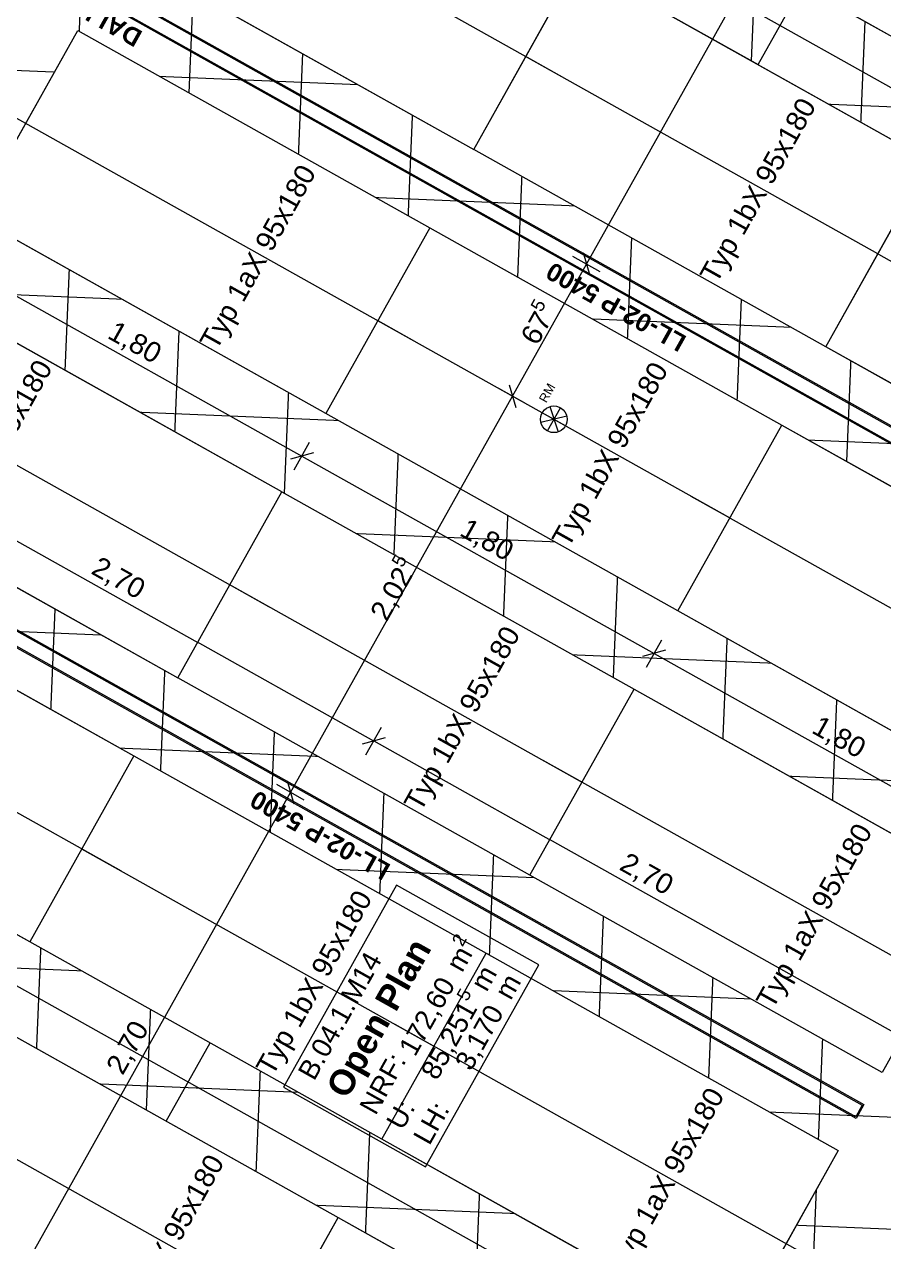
# Model space of a CAD drawing. Header units: metres. Extents: x -27.1 to 50.1, y 105.7 to 163.4.
# Drawn here: x -1.8 to 2.04, y 148.99 to 154.42 of the extents above; entities that cross this region are included whole.
import ezdxf

# ---------------------------------------------------------------- set-up
doc = ezdxf.new("R2010")
doc.units = ezdxf.units.M
doc.header["$MEASUREMENT"] = 0
doc.linetypes.add('Strichpunktlinie', pattern=[0.006703, 0.003528, -0.001764, 0, -0.001411])
doc.linetypes.add('Wipeout_Contour', pattern=[1, 0, -1])
for name, color, linetype in [('00  Raster', 7, 'Continuous'), ('10  Fassade_Deckschraffur', 7, 'Continuous'), ('20  Deckensegel', 7, 'Continuous'), ('20  Deckenspiegel + Einbauten', 7, 'Continuous'), ('20  Möbel', 7, 'Continuous'), ('40  Bemaßung 1_ 50 Deckenspiegel', 7, 'Continuous'), ('50 NUF - Raumstempel MIETERAUSBAU', 7, 'Continuous'), ('Neubau_20  Decke Abhangdecke_Deckschraffur', 7, 'Continuous'), ('Neubau_20  Deckenspiegel + Einbauten', 7, 'Continuous'), ('Neubau_50 NUF - Raumstempel MIETERAUSBAU', 7, 'Continuous')]:
    doc.layers.add(name, color=color, linetype=linetype)
doc.styles.add('ERSTELLTER_STIL_1', font='arial.ttf')
doc.styles.add('ERSTELLTER_STIL_2', font='arial.ttf')

msp = doc.modelspace()

# ---------------------------------------------------------------- texts
at = {"layer": '40  Bemaßung 1_ 50 Deckenspiegel', "color": 7, "linetype": 'Continuous', "lineweight": 13, "insert": (1.7016, 151.2453), "char_height": 0.09, "width": 0.239452, "attachment_point": 7, "rotation": 330.738, "style": 'ERSTELLTER_STIL_1'}
msp.add_mtext('\\A1;{\\pql;\\fArial|b0|i0|c0|p38;1,80}', dxfattribs=at)

# ---------------------------------------------------------------- wipeouts: each hides what was drawn before it
at = {"color": 254, "linetype": 'Wipeout_Contour', "lineweight": 0, "ltscale": 578.896248}
msp.add_wipeout([(1.5068, 161.8649), (-18.3925, 126.3498), (-18.2219, 126.2542), (1.6769, 161.7686)], dxfattribs=at).dxf.layer = '10  Fassade_Deckschraffur'

# ---------------------------------------------------------------- next in the draw order: wipeouts: each hides what was drawn before it
at = {"color": 254, "linetype": 'Wipeout_Contour', "lineweight": 0, "ltscale": 579.750368}
msp.add_wipeout([(1.2236, 162.0253), (-18.6764, 126.5088), (-18.6188, 126.4766), (1.2811, 161.9927)], dxfattribs=at).dxf.layer = '10  Fassade_Deckschraffur'

# ---------------------------------------------------------------- next in the draw order: wipeouts: each hides what was drawn before it
at = {"color": 254, "linetype": 'Wipeout_Contour', "lineweight": 0, "ltscale": 579.478915}
msp.add_wipeout([(-18.4602, 126.3877), (1.4393, 161.9032), (1.2811, 161.9927), (-18.6188, 126.4766)], dxfattribs=at).dxf.layer = '10  Fassade_Deckschraffur'

# ---------------------------------------------------------------- next in the draw order: wipeouts: each hides what was drawn before it
at = {"color": 254, "linetype": 'Wipeout_Contour', "lineweight": 0, "ltscale": 579.276268}
msp.add_wipeout([(1.4393, 161.9032), (-18.4602, 126.3877), (-18.4575, 126.3862), (1.4419, 161.9017)], dxfattribs=at).dxf.layer = '10  Fassade_Deckschraffur'

# ---------------------------------------------------------------- next in the draw order: wipeouts: each hides what was drawn before it
at = {"color": 254, "linetype": 'Wipeout_Contour', "lineweight": 0, "ltscale": 579.199344}
msp.add_wipeout([(1.4446, 161.9001), (-18.4548, 126.3847), (-18.4016, 126.3549), (1.4977, 161.8701)], dxfattribs=at).dxf.layer = '10  Fassade_Deckschraffur'

# ---------------------------------------------------------------- next in the draw order: wipeouts: each hides what was drawn before it
at = {"color": 254, "linetype": 'Wipeout_Contour', "lineweight": 0, "ltscale": 579.127053}
msp.add_wipeout([(-18.3972, 126.3524), (1.5021, 161.8676), (1.4977, 161.8701), (-18.4016, 126.3549)], dxfattribs=at).dxf.layer = '10  Fassade_Deckschraffur'

# ---------------------------------------------------------------- next in the draw order: wipeouts: each hides what was drawn before it
at = {"color": 254, "linetype": 'Wipeout_Contour', "lineweight": 0, "ltscale": 579.115674}
msp.add_wipeout([(1.5021, 161.8676), (-18.3972, 126.3524), (-18.3925, 126.3498), (1.5068, 161.8649)], dxfattribs=at).dxf.layer = '10  Fassade_Deckschraffur'

# ---------------------------------------------------------------- next in the draw order: hatches: boundary and pattern name
at = {"layer": 'Neubau_20  Decke Abhangdecke_Deckschraffur', "linetype": 'Continuous', "lineweight": 18, "true_color": 0xdcff15}
h = msp.add_hatch(dxfattribs=at)
h.set_pattern_fill('Bauliche_Anlagen__geplan_55', color=60, style=0, pattern_type=2)
h.set_pattern_definition([(87.60545, (0, 0), (-0.4995634, 0.0208903), []), (177.60545, (0, 0), (0.0208903, 0.4995634), [])])
h.paths.add_polyline_path([(-11.9299, 137.2893), (-11.9483, 137.2566), (-11.7956, 137.1711), (-11.7773, 137.2038), (-11.7027, 137.3368), (-11.3276, 137.1266), (-11.4021, 136.9936), (-6.2943, 134.1316), (-6.2197, 134.2647), (-5.8446, 134.0545), (-5.9191, 133.9215), (-5.7796, 133.8433), (-3.195, 138.456), (-3.3346, 138.5342), (-3.4152, 138.3903), (-3.7904, 138.6005), (-3.7097, 138.7444), (-5.3411, 139.6585), (-1.3692, 146.7474), (0.7769, 145.5449), (7.3302, 157.2408), (7.1906, 157.319), (7.1429, 157.234), (6.7678, 157.4442), (6.8155, 157.5292), (1.7076, 160.3912), (1.6599, 160.3061), (1.2848, 160.5163), (1.3777, 160.6821), (1.225, 160.7676), (-9.2843, 142.0111), (-9.3026, 141.9784)])
h.paths.add_polyline_path([(-8.904, 141.4828), (-9.2529, 141.6784), (-9.0574, 142.0273), (-8.7085, 141.8318)], flags=0)

# ---------------------------------------------------------------- next in the draw order: linework, layer by layer
at = {"layer": '20  Möbel', "color": 9, "linetype": 'Continuous', "lineweight": 18, "ltscale": 1000}
for p, q in [((0.4295, 154.8229), (1.4764, 154.2363)), ((1.4764, 154.2363), (1.6719, 154.5853)), ((-0.8921, 153.5873), (-0.9161, 153.5876)), ((-0.6333, 153.5837), (-0.6093, 153.5834)), ((0.7812, 152.652), (0.7604, 152.664)), ((1.0054, 152.5228), (1.0262, 152.5108)), ((-1.6587, 151.9129), (-1.6822, 151.9179)), ((-1.4054, 151.8599), (-1.3819, 151.855)), ((-0.7283, 151.5394), (-0.7361, 151.5621)), ((-0.6446, 151.2945), (-0.6368, 151.2718)), ((0.8027, 150.7144), (0.7819, 150.7264)), ((1.0269, 150.5852), (1.0477, 150.5732)), ((-0.9676, 149.8743), (-2.0145, 150.4609)), ((-2.21, 150.1119), (-1.1632, 149.5254)), ((-1.1632, 149.5254), (-0.9676, 149.8743))]:
    msp.add_line(p, q, dxfattribs=at)
at = {"layer": '20  Möbel', "color": 9, "linetype": 'Continuous', "lineweight": 18, "ltscale": 1000, "flags": 128}
for points in [[(-0.5652, 153.4054, 1), (-0.9651, 153.4109, 1)], [(0.978, 152.3338, 1), (0.6314, 152.5335, 1)], [(-1.6915, 152.1011, 1), (-1.3, 152.0191, 1)], [(-0.5833, 151.6636, 1), (-0.4539, 151.2852, 1)], [(0.8301, 150.9034, 1), (1.1767, 150.7037, 1)]]:
    msp.add_lwpolyline(points, format="xyb", close=True, dxfattribs=at)
for points in [[(-0.9169, 153.5276), (-0.8929, 153.5273), (-0.8919, 153.6033), (-0.9159, 153.6036)], [(-0.6091, 153.5994), (-0.6331, 153.5997), (-0.6341, 153.5237), (-0.6101, 153.5234)], [(0.7304, 152.612), (0.7512, 152.6), (0.7891, 152.6659), (0.7683, 152.6779)], [(1.0342, 152.5247), (1.0134, 152.5367), (0.9755, 152.4708), (0.9963, 152.4588)], [(-1.6855, 151.9022), (-1.662, 151.8973), (-1.6464, 151.9717), (-1.6699, 151.9766)], [(-1.3696, 151.9137), (-1.3931, 151.9186), (-1.4087, 151.8442), (-1.3852, 151.8393)], [(-0.7512, 151.557), (-0.7435, 151.5343), (-0.6716, 151.5589), (-0.6793, 151.5816)], [(-0.58, 151.2912), (-0.5878, 151.3139), (-0.6597, 151.2893), (-0.6519, 151.2666)], [(0.7739, 150.7125), (0.7947, 150.7006), (0.8326, 150.7664), (0.8118, 150.7784)], [(1.0777, 150.6252), (1.0569, 150.6372), (1.0189, 150.5713), (1.0397, 150.5593)]]:
    msp.add_lwpolyline(points, close=True, dxfattribs=at)
at = {"layer": '20  Möbel', "color": 9, "linetype": 'Continuous', "lineweight": 18, "ltscale": 1000}
for centre, start, end in [((-0.7652, 153.4081), 55.4238, 122.998), ((0.8047, 152.4337), 26.2635, 93.8377), ((-1.4957, 152.0601), 224.3894, 291.9637), ((-0.5186, 151.4744), 165.0935, 232.6677), ((1.0034, 150.8035), 206.2569, 273.8312)]:
    msp.add_arc(centre, 0.2327, start, end, dxfattribs=at)
at = {"layer": '40  Bemaßung 1_ 50 Deckenspiegel', "color": 7, "linetype": 'Continuous', "lineweight": 13, "ltscale": 1000}
for p, q in [((-2.1285, 153.3707), (-0.5582, 152.4908)), ((-0.5926, 152.4295), (-0.5238, 152.5522)), ((-0.5072, 152.5052), (-0.6092, 152.4765)), ((-0.5582, 152.4908), (1.0121, 151.611)), ((0.9777, 151.5496), (1.0465, 151.6723)), ((1.0631, 151.6254), (0.9611, 151.5966)), ((1.0121, 151.611), (2.5824, 150.7311))]:
    msp.add_line(p, q, dxfattribs=at)

# ---------------------------------------------------------------- next in the draw order: texts
at = {"layer": '40  Bemaßung 1_ 50 Deckenspiegel', "color": 7, "linetype": 'Continuous', "lineweight": 13, "char_height": 0.09, "width": 0.239452, "attachment_point": 7, "rotation": 330.738, "style": 'ERSTELLTER_STIL_1'}
for insert in [(-1.439, 153.005), (0.1313, 152.1251)]:
    msp.add_mtext('\\A1;{\\pql;\\fArial|b0|i0|c0|p38;1,80}', dxfattribs=dict(at, insert=insert))

# ---------------------------------------------------------------- next in the draw order: wipeouts: each hides what was drawn before it
at = {"color": 254, "linetype": 'Wipeout_Contour', "lineweight": 0, "ltscale": 605.919505}
msp.add_wipeout([(0.9228, 151.4516), (-0.6476, 152.3314), (-1.1119, 151.5026), (0.4584, 150.6228)], dxfattribs=at).dxf.layer = '20  Deckensegel'
at = {"color": 254, "linetype": 'Wipeout_Contour', "lineweight": 0, "ltscale": 596.524521}
msp.add_wipeout([(-0.397, 149.0961), (-1.9673, 149.9759), (-2.4316, 149.1471), (-0.8613, 148.2673)], dxfattribs=at).dxf.layer = '20  Deckensegel'

# ---------------------------------------------------------------- next in the draw order: linework, layer by layer
at = {"layer": '20  Deckensegel', "color": 7, "linetype": 'Continuous', "lineweight": 18, "ltscale": 1000}
for p, q in [((-1.1119, 151.5026), (-0.6476, 152.3314)), ((-0.6476, 152.3314), (0.9228, 151.4516)), ((0.4584, 150.6228), (-1.1119, 151.5026)), ((0.9228, 151.4516), (0.4584, 150.6228)), ((-1.9673, 149.9759), (-0.397, 149.0961)), ((-0.397, 149.0961), (-0.8613, 148.2673))]:
    msp.add_line(p, q, dxfattribs=at)
at = {"layer": '20  Deckensegel', "color": 6, "linetype": 'Strichpunktlinie', "lineweight": 18, "ltscale": 1000}
for p, q in [((-1.0542, 152.0148), (0.8651, 150.9394)), ((-2.374, 149.6593), (-0.4547, 148.5839))]:
    msp.add_line(p, q, dxfattribs=at)
at = {"layer": '20  Deckensegel', "color": 7, "linetype": 'Continuous', "lineweight": 18, "ltscale": 1000, "flags": 128}
for points in [[(0.9228, 151.4516), (0.4584, 150.6228), (-1.1119, 151.5026), (-0.6476, 152.3314)], [(-0.397, 149.0961), (-0.8613, 148.2673), (-2.4316, 149.1471), (-1.9673, 149.9759)]]:
    msp.add_lwpolyline(points, close=True, dxfattribs=at)

# ---------------------------------------------------------------- next in the draw order: texts
at = {"layer": '20  Deckensegel', "color": 7, "linetype": 'Continuous', "lineweight": 13, "char_height": 0.09, "attachment_point": 6, "rotation": 60.7389, "style": 'ERSTELLTER_STIL_1'}
for insert in [(0.391, 151.7139), (-0.9288, 149.3584)]:
    msp.add_mtext('\\A1;{\\pqr;\\fArial|b0|i0|c0|p38;Typ 1bX 95x180}', dxfattribs=dict(at, insert=insert))

# ---------------------------------------------------------------- next in the draw order: wipeouts: each hides what was drawn before it
at = {"color": 254, "linetype": 'Wipeout_Contour', "lineweight": 0, "ltscale": 610.634423}
msp.add_wipeout([(1.5826, 152.6293), (0.0123, 153.5091), (-0.452, 152.6804), (1.1183, 151.8005)], dxfattribs=at).dxf.layer = '20  Deckensegel'
at = {"color": 254, "linetype": 'Wipeout_Contour', "lineweight": 0, "ltscale": 609.475076}
msp.add_wipeout([(-2.2179, 153.2112), (-2.6822, 152.3824), (-1.1119, 151.5026), (-0.6476, 152.3314)], dxfattribs=at).dxf.layer = '20  Deckensegel'
at = {"color": 254, "linetype": 'Wipeout_Contour', "lineweight": 0, "ltscale": 602.429001}
msp.add_wipeout([(2.4931, 150.5718), (0.9228, 151.4516), (0.4584, 150.6228), (2.0287, 149.743)], dxfattribs=at).dxf.layer = '20  Deckensegel'
at = {"color": 254, "linetype": 'Wipeout_Contour', "lineweight": 0, "ltscale": 601.216113}
msp.add_wipeout([(0.2629, 150.2738), (-1.3074, 151.1537), (-1.7718, 150.3249), (-0.2015, 149.4451)], dxfattribs=at).dxf.layer = '20  Deckensegel'
at = {"color": 254, "linetype": 'Wipeout_Contour', "lineweight": 0, "ltscale": 592.978718}
msp.add_wipeout([(1.1733, 148.2163), (-0.397, 149.0961), (-0.8613, 148.2673), (0.709, 147.3875)], dxfattribs=at).dxf.layer = '20  Deckensegel'

# ---------------------------------------------------------------- next in the draw order: linework, layer by layer
at = {"layer": '20  Deckensegel', "color": 7, "linetype": 'Continuous', "lineweight": 18, "ltscale": 1000}
for p, q in [((-0.452, 152.6804), (0.0123, 153.5091)), ((0.0123, 153.5091), (1.5826, 152.6293)), ((-0.6476, 152.3314), (-2.2179, 153.2112)), ((1.1183, 151.8005), (-0.452, 152.6804)), ((1.5826, 152.6293), (1.1183, 151.8005)), ((-2.6822, 152.3824), (-1.1119, 151.5026)), ((-1.1119, 151.5026), (-0.6476, 152.3314)), ((0.4584, 150.6228), (0.9228, 151.4516)), ((0.9228, 151.4516), (2.4931, 150.5718)), ((-1.7718, 150.3249), (-1.3074, 151.1537)), ((-1.3074, 151.1537), (0.2629, 150.2738)), ((2.0287, 149.743), (0.4584, 150.6228)), ((2.4931, 150.5718), (2.0287, 149.743)), ((-0.2015, 149.4451), (-1.7718, 150.3249)), ((0.2629, 150.2738), (-0.2015, 149.4451)), ((-0.8613, 148.2673), (-0.397, 149.0961)), ((-0.397, 149.0961), (1.1733, 148.2163))]:
    msp.add_line(p, q, dxfattribs=at)
at = {"layer": '20  Deckensegel', "color": 6, "linetype": 'Strichpunktlinie', "lineweight": 18, "ltscale": 1000}
for p, q in [((-0.3943, 153.1925), (1.5249, 152.1172)), ((-0.7053, 151.8193), (-2.6245, 152.8946)), ((0.5161, 151.1349), (2.4354, 150.0596)), ((-1.7141, 150.837), (0.2052, 149.7617))]:
    msp.add_line(p, q, dxfattribs=at)
at = {"layer": '20  Deckensegel', "color": 7, "linetype": 'Continuous', "lineweight": 18, "ltscale": 1000, "flags": 128}
for points in [[(1.5826, 152.6293), (1.1183, 151.8005), (-0.452, 152.6804), (0.0123, 153.5091)], [(-2.2179, 153.2112), (-2.6822, 152.3824), (-1.1119, 151.5026), (-0.6476, 152.3314)], [(2.4931, 150.5718), (2.0287, 149.743), (0.4584, 150.6228), (0.9228, 151.4516)], [(0.2629, 150.2738), (-0.2015, 149.4451), (-1.7718, 150.3249), (-1.3074, 151.1537)], [(1.1733, 148.2163), (0.709, 147.3875), (-0.8613, 148.2673), (-0.397, 149.0961)]]:
    msp.add_lwpolyline(points, close=True, dxfattribs=at)

# ---------------------------------------------------------------- next in the draw order: texts
at = {"layer": '20  Deckensegel', "color": 7, "linetype": 'Continuous', "lineweight": 13, "char_height": 0.09, "rotation": 60.7389, "style": 'ERSTELLTER_STIL_1'}
for s, insert, attachment_point in [('\\A1;{\\pql;\\fArial|b0|i0|c0|p38;Typ 1c1 95x180}', (-2.132, 152.1211), 4), ('\\A1;{\\pqr;\\fArial|b0|i0|c0|p38;Typ 1bX 95x180}', (1.0508, 152.8917), 6), ('\\A1;{\\pqr;\\fArial|b0|i0|c0|p38;Typ 1aX 95x180}', (1.9613, 150.8341), 6), ('\\A1;{\\pqr;\\fArial|b0|i0|c0|p38;Typ 1bX 95x180}', (-0.2689, 150.5362), 6)]:
    msp.add_mtext(s, dxfattribs=dict(at, insert=insert, attachment_point=attachment_point))
at = {"layer": '20  Deckenspiegel + Einbauten', "color": 7, "linetype": 'Continuous', "lineweight": 13, "insert": (-0.4973, 150.7652), "char_height": 0.08, "attachment_point": 2, "rotation": 150.738, "style": 'ERSTELLTER_STIL_2'}
msp.add_mtext('\\A1;{\\pqc;\\fArial|b1|i0|c0|p38;LL-02-P \\fArial|b1|i0|c0|p38;54\\fArial|b1|i0|c0|p38;00}', dxfattribs=at)

# ---------------------------------------------------------------- next in the draw order: wipeouts: each hides what was drawn before it
at = {"color": 254, "linetype": 'Wipeout_Contour', "lineweight": 0, "ltscale": 615.360602}
msp.add_wipeout([(2.2425, 153.8071), (0.6722, 154.6869), (0.2078, 153.8581), (1.7781, 152.9783)], dxfattribs=at).dxf.layer = '20  Deckensegel'
at = {"color": 254, "linetype": 'Wipeout_Contour', "lineweight": 0, "ltscale": 614.162698}
msp.add_wipeout([(0.0123, 153.5091), (-1.558, 154.389), (-2.0224, 153.5602), (-0.452, 152.6804)], dxfattribs=at).dxf.layer = '20  Deckensegel'
at = {"color": 254, "linetype": 'Wipeout_Contour', "lineweight": 0, "ltscale": 607.171025}
msp.add_wipeout([(3.153, 151.7495), (1.5826, 152.6293), (1.1183, 151.8005), (2.6886, 150.9207)], dxfattribs=at).dxf.layer = '20  Deckensegel'
at = {"color": 254, "linetype": 'Wipeout_Contour', "lineweight": 0, "ltscale": 604.799336}
msp.add_wipeout([(-1.3074, 151.1537), (-2.8778, 152.0335), (-3.3421, 151.2047), (-1.7718, 150.3249)], dxfattribs=at).dxf.layer = '20  Deckensegel'
at = {"color": 254, "linetype": 'Wipeout_Contour', "lineweight": 0, "ltscale": 597.698143}
msp.add_wipeout([(1.8332, 149.394), (0.2629, 150.2738), (-0.2015, 149.4451), (1.3689, 148.5652)], dxfattribs=at).dxf.layer = '20  Deckensegel'

# ---------------------------------------------------------------- next in the draw order: linework, layer by layer
at = {"layer": '20  Deckensegel', "color": 7, "linetype": 'Continuous', "lineweight": 18, "ltscale": 1000}
for p, q in [((0.2078, 153.8581), (0.6722, 154.6869)), ((0.6722, 154.6869), (2.2425, 153.8071)), ((-2.0224, 153.5602), (-1.558, 154.389)), ((-1.558, 154.389), (0.0123, 153.5091)), ((1.7781, 152.9783), (0.2078, 153.8581)), ((2.2425, 153.8071), (1.7781, 152.9783)), ((-0.452, 152.6804), (-2.0224, 153.5602)), ((0.0123, 153.5091), (-0.452, 152.6804)), ((1.1183, 151.8005), (1.5826, 152.6293)), ((1.5826, 152.6293), (3.153, 151.7495)), ((-2.8778, 152.0335), (-1.3074, 151.1537)), ((2.6886, 150.9207), (1.1183, 151.8005)), ((-1.7718, 150.3249), (-3.3421, 151.2047)), ((-1.3074, 151.1537), (-1.7718, 150.3249)), ((-0.2015, 149.4451), (0.2629, 150.2738)), ((0.2629, 150.2738), (1.8332, 149.394)), ((1.3689, 148.5652), (-0.2015, 149.4451)), ((1.8332, 149.394), (1.3689, 148.5652))]:
    msp.add_line(p, q, dxfattribs=at)
at = {"layer": '20  Deckensegel', "color": 6, "linetype": 'Strichpunktlinie', "lineweight": 18, "ltscale": 1000}
for p, q in [((0.2655, 154.3703), (2.1848, 153.2949)), ((-1.9647, 154.0723), (-0.0454, 152.997)), ((1.176, 152.3127), (3.0953, 151.2373)), ((-3.2844, 151.7168), (-1.3651, 150.6415)), ((-0.1438, 149.9572), (1.7755, 148.8819))]:
    msp.add_line(p, q, dxfattribs=at)
at = {"layer": '20  Deckensegel', "color": 7, "linetype": 'Continuous', "lineweight": 18, "ltscale": 1000, "flags": 128}
for points in [[(2.2425, 153.8071), (1.7781, 152.9783), (0.2078, 153.8581), (0.6722, 154.6869)], [(0.0123, 153.5091), (-0.452, 152.6804), (-2.0224, 153.5602), (-1.558, 154.389)], [(3.153, 151.7495), (2.6886, 150.9207), (1.1183, 151.8005), (1.5826, 152.6293)], [(-1.3074, 151.1537), (-1.7718, 150.3249), (-3.3421, 151.2047), (-2.8778, 152.0335)], [(1.8332, 149.394), (1.3689, 148.5652), (-0.2015, 149.4451), (0.2629, 150.2738)]]:
    msp.add_lwpolyline(points, close=True, dxfattribs=at)

# ---------------------------------------------------------------- next in the draw order: texts
at = {"layer": '20  Deckensegel', "color": 7, "linetype": 'Continuous', "lineweight": 13, "char_height": 0.09, "attachment_point": 6, "rotation": 60.7389, "style": 'ERSTELLTER_STIL_1'}
for s, insert in [('\\A1;{\\pqr;\\fArial|b0|i0|c0|p38;Typ 1bX 95x180}', (1.7107, 154.0694)), ('\\A1;{\\pqr;\\fArial|b0|i0|c0|p38;Typ 1aX 95x180}', (-0.5195, 153.7715)), ('\\A1;{\\pqr;\\fArial|b0|i0|c0|p38;Typ 1aX 95x180}', (1.3014, 149.6564))]:
    msp.add_mtext(s, dxfattribs=dict(at, insert=insert))
at = {"layer": '20  Deckenspiegel + Einbauten', "color": 7, "linetype": 'Continuous', "lineweight": 13, "insert": (0.8225, 153.1206), "char_height": 0.08, "attachment_point": 2, "rotation": 150.738, "style": 'ERSTELLTER_STIL_2'}
msp.add_mtext('\\A1;{\\pqc;\\fArial|b1|i0|c0|p38;LL-02-P \\fArial|b1|i0|c0|p38;54\\fArial|b1|i0|c0|p38;00}', dxfattribs=at)

# ---------------------------------------------------------------- next in the draw order: wipeouts: each hides what was drawn before it
at = {"color": 254, "linetype": 'Wipeout_Contour', "lineweight": 0, "ltscale": 620.097618}
msp.add_wipeout([(2.9024, 154.9848), (1.3321, 155.8646), (0.8678, 155.0358), (2.4381, 154.156)], dxfattribs=at).dxf.layer = '20  Deckensegel'
at = {"color": 254, "linetype": 'Wipeout_Contour', "lineweight": 0, "ltscale": 618.861933}
msp.add_wipeout([(-0.8981, 155.5667), (-1.3625, 154.7379), (0.2078, 153.8581), (0.6722, 154.6869)], dxfattribs=at).dxf.layer = '20  Deckensegel'
at = {"color": 254, "linetype": 'Wipeout_Contour', "lineweight": 0, "ltscale": 611.923954}
msp.add_wipeout([(3.8128, 152.9272), (2.2425, 153.8071), (1.7781, 152.9783), (3.3485, 152.0985)], dxfattribs=at).dxf.layer = '20  Deckensegel'

# ---------------------------------------------------------------- next in the draw order: linework, layer by layer
at = {"layer": '20  Deckensegel', "color": 6, "linetype": 'Strichpunktlinie', "lineweight": 18, "ltscale": 1000}
for p, q in [((0.6145, 154.1747), (-1.3048, 155.2501)), ((1.8358, 153.4904), (3.7551, 152.4151))]:
    msp.add_line(p, q, dxfattribs=at)
at = {"layer": '20  Deckensegel', "color": 7, "linetype": 'Continuous', "lineweight": 18, "ltscale": 1000}
for p, q in [((2.4381, 154.156), (0.8678, 155.0358)), ((-1.3625, 154.7379), (0.2078, 153.8581)), ((0.2078, 153.8581), (0.6722, 154.6869)), ((1.7781, 152.9783), (2.2425, 153.8071)), ((3.3485, 152.0985), (1.7781, 152.9783))]:
    msp.add_line(p, q, dxfattribs=at)
at = {"layer": '20  Deckensegel', "color": 7, "linetype": 'Continuous', "lineweight": 18, "ltscale": 1000, "flags": 128}
for points in [[(2.9024, 154.9848), (2.4381, 154.156), (0.8678, 155.0358), (1.3321, 155.8646)], [(-0.8981, 155.5667), (-1.3625, 154.7379), (0.2078, 153.8581), (0.6722, 154.6869)], [(3.8128, 152.9272), (3.3485, 152.0985), (1.7781, 152.9783), (2.2425, 153.8071)]]:
    msp.add_lwpolyline(points, close=True, dxfattribs=at)
at = {"layer": 'Neubau_20  Deckenspiegel + Einbauten', "color": 7, "linetype": 'Continuous', "lineweight": 13, "ltscale": 1000, "flags": 128}
for points in [[(3.2333, 151.893), (-1.4776, 154.5325), (-1.4429, 154.5945), (3.268, 151.9549)], [(3.2312, 151.9005), (-1.4702, 154.5346), (-1.4408, 154.587), (3.2605, 151.9528)], [(1.9136, 149.5375), (-2.7974, 152.177), (-2.7627, 152.239), (1.9483, 149.5994)], [(1.9115, 149.545), (-2.7899, 152.1792), (-2.7605, 152.2315), (1.9408, 149.5973)]]:
    msp.add_lwpolyline(points, close=True, dxfattribs=at)

# ---------------------------------------------------------------- next in the draw order: texts
at = {"layer": '20  Deckenspiegel + Einbauten', "color": 7, "linetype": 'Continuous', "lineweight": 13, "insert": (-1.5302, 154.4388), "char_height": 0.08, "attachment_point": 3, "rotation": 150.738, "style": 'ERSTELLTER_STIL_2'}
msp.add_mtext('\\A1;{\\pqr;\\fArial|b1|i0|c0|p38;DALI}', dxfattribs=at)

# ---------------------------------------------------------------- next in the draw order: wipeouts: each hides what was drawn before it
at = {"color": 254, "linetype": 'Wipeout_Contour', "lineweight": 0, "ltscale": 597.195577}
msp.add_wipeout([(1.1472, 160.8128), (-12.0268, 137.3006), (-11.9483, 137.2566), (1.2257, 160.7689)], dxfattribs=at).dxf.layer = 'Neubau_20  Deckenspiegel + Einbauten'

# ---------------------------------------------------------------- next in the draw order: linework, layer by layer
at = {"layer": '00  Raster', "color": 7, "linetype": 'Strichpunktlinie', "lineweight": 13, "ltscale": 1000}
for p, q in [((15.4939, 146.6115), (-4.1154, 157.5987)), ((12.8543, 141.9006), (-6.755, 152.8877))]:
    msp.add_line(p, q, dxfattribs=at)
at = {"layer": '40  Bemaßung 1_ 50 Deckenspiegel', "color": 7, "linetype": 'Continuous', "lineweight": 13, "ltscale": 1000}
for p, q in [((0.7108, 153.3471), (2.0305, 155.7025)), ((0.6964, 153.3981), (0.7251, 153.296)), ((0.3808, 152.7582), (0.7108, 153.3471)), ((0.7721, 153.3127), (0.6494, 153.3814)), ((0.4422, 152.7238), (0.3195, 152.7926)), ((0.3664, 152.8092), (0.3952, 152.7072)), ((-0.609, 150.9916), (0.3808, 152.7582)), ((-2.5938, 152.5403), (-0.2384, 151.2206)), ((-0.2727, 151.1593), (-0.204, 151.282)), ((-0.1873, 151.235), (-0.2894, 151.2062)), ((-0.2383, 151.2206), (2.1172, 149.9009)), ((-0.5477, 150.9572), (-0.6704, 151.026)), ((-0.6234, 151.0426), (-0.5946, 150.9406)), ((-1.9288, 148.6361), (-0.609, 150.9916))]:
    msp.add_line(p, q, dxfattribs=at)
at = {"layer": 'Neubau_20  Deckenspiegel + Einbauten', "color": 7, "linetype": 'Continuous', "lineweight": 13, "ltscale": 1000}
for p, q in [((0.6171, 152.6258), (0.5135, 152.6839)), ((0.5363, 152.603), (0.5944, 152.7066)), ((0.5468, 152.7113), (0.5838, 152.5984)), ((0.6231, 152.6685), (0.5075, 152.6411))]:
    msp.add_line(p, q, dxfattribs=at)
msp.add_circle((0.5653, 152.6548), 0.0594, dxfattribs=at)
at = {"layer": 'Neubau_50 NUF - Raumstempel MIETERAUSBAU', "color": 7, "linetype": 'Continuous', "lineweight": 13, "ltscale": 1000}
for p, q in [((-0.1358, 150.5783), (-0.641, 149.6768)), ((0.4982, 150.223), (-0.1358, 150.5783)), ((-0.0069, 149.3215), (0.4982, 150.223)), ((-0.641, 149.6768), (-0.0069, 149.3215))]:
    msp.add_line(p, q, dxfattribs=at)

# ---------------------------------------------------------------- next in the draw order: texts
at = {"layer": '20  Deckenspiegel + Einbauten', "color": 7, "linetype": 'Continuous', "lineweight": 13, "insert": (0.4963, 152.7445), "char_height": 0.04, "attachment_point": 1, "rotation": 60.738, "style": 'ERSTELLTER_STIL_1'}
msp.add_mtext('\\A1;{\\pql;\\fArial|b0|i0|c0|p38;R\\fArial|b0|i0|c0|p38;M}', dxfattribs=at)
at = {"layer": '40  Bemaßung 1_ 50 Deckenspiegel', "color": 7, "linetype": 'Continuous', "lineweight": 13, "char_height": 0.09, "attachment_point": 7, "rotation": 60.738, "style": 'ERSTELLTER_STIL_1'}
for s, insert in [('\\A1;{\\pql;\\fArial|b0|i0|c0|p38;67\\fArial|b0|i0|c0|p38;\\A1{\\H.66x;\\S5^  ;}}', (0.5139, 152.9664)), ('\\A1;{\\pql;\\fArial|b0|i0|c0|p38;2,02\\fArial|b0|i0|c0|p38;\\A1{\\H.66x;\\S5^  ;}}', (-0.1572, 151.736))]:
    msp.add_mtext(s, dxfattribs=dict(at, insert=insert))
at = {"layer": '40  Bemaßung 1_ 50 Deckenspiegel', "color": 7, "linetype": 'Continuous', "lineweight": 13, "char_height": 0.09, "width": 0.239452, "attachment_point": 7, "style": 'ERSTELLTER_STIL_1'}
for insert, rotation in [((-1.5117, 151.9547), 330.7389), ((0.8438, 150.635), 330.7389), ((-1.3431, 149.7182), 60.738)]:
    msp.add_mtext('\\A1;{\\pql;\\fArial|b0|i0|c0|p38;2,70}', dxfattribs=dict(at, insert=insert, rotation=rotation))
at = {"layer": '50 NUF - Raumstempel MIETERAUSBAU', "color": 7, "linetype": 'Continuous', "lineweight": 18, "attachment_point": 1, "rotation": 60.738}
for s, insert, char_height, style in [('\\A1;{\\pql;\\pt0,0.1;\\fArial|b0|i0|c0|p38;172,60\\fArial|b0|i0|c0|p38;\\A1{\\H.66x;\\S^  ;}\\fArial|b0|i0|c0|p38; m\\fArial|b0|i0|c0|p38;\\A1{\\H.66x;\\S2^  ;}}', (-0.1528, 149.8641), 0.0875, 'ERSTELLTER_STIL_1'), ('\\A1;{\\pqj;\\pt0;\\fArial|b1|i0|c0|p38;Open Plan}', (-0.4554, 149.6741), 0.1125, 'ERSTELLTER_STIL_2'), ('\\A1;{\\pql;\\pt0;\\fArial|b0|i0|c0|p38;B.04.1.M14}', (-0.5803, 149.7441), 0.0875, 'ERSTELLTER_STIL_1'), ('\\A1;{\\pql;\\pt0,0.1;\\fArial|b0|i0|c0|p38;85,251\\fArial|b0|i0|c0|p38;\\A1{\\H.66x;\\S5^  ;}\\fArial|b0|i0|c0|p38; m\\fArial|b0|i0|c0|p38;\\A1{\\H.66x;\\S^  ;}}', (-0.0545, 149.7582), 0.0875, 'ERSTELLTER_STIL_1'), ('\\A1;{\\pql;\\pt0,0.1;\\fArial|b0|i0|c0|p38;3,170\\fArial|b0|i0|c0|p38;\\A1{\\H.66x;\\S^  ;}\\fArial|b0|i0|c0|p38; m\\fArial|b0|i0|c0|p38;\\A1{\\H.66x;\\S^  ;}}', (0.1193, 149.7872), 0.0875, 'ERSTELLTER_STIL_1'), ('\\A1;{\\pqj;\\pt0;\\fArial|b0|i0|c0|p38;NRF: }', (-0.3061, 149.5905), 0.0875, 'ERSTELLTER_STIL_1'), ('\\A1;{\\pqj;\\pt0;\\fArial|b0|i0|c0|p38;U: }', (-0.1862, 149.5233), 0.0875, 'ERSTELLTER_STIL_1'), ('\\A1;{\\pqj;\\pt0;\\fArial|b0|i0|c0|p38;LH: }', (-0.0662, 149.456), 0.0875, 'ERSTELLTER_STIL_1')]:
    msp.add_mtext(s, dxfattribs=dict(at, insert=insert, char_height=char_height, style=style))

doc.saveas('drawing.dxf')
